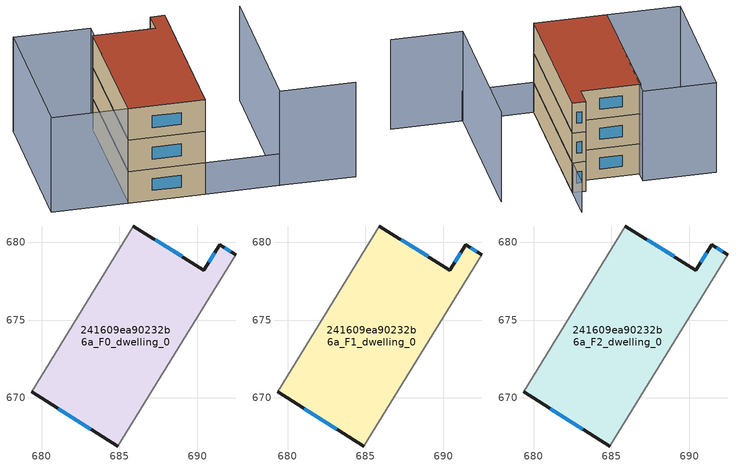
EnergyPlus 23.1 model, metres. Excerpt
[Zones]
241609ea90232b6a_F0_dwelling_0
 floor ground (EU_floor_Construction): 691.45,679.83 692.47,679.19 684.88,666.92 679.36,670.38 685.9,681.04 690.43,678.2 z0
 wall outside (EU_wall_Construction): 679.36,670.38 684.88,666.92 / 692.47,679.19 691.45,679.83 690.43,678.2 685.9,681.04 z0:3
 wall adiabatic (EU_wall_Construction): 684.88,666.92 692.47,679.19 / 685.9,681.04 679.36,670.38 z0:3
 window (EU_Window_Construction): 681.08,669.3 683.16,668 / 689.01,679.08 687.31,680.15 / 691.13,679.32 690.74,678.71 / 692.16,679.39 691.77,679.63 z0.93:2.07
241609ea90232b6a_F1_dwelling_0
 floor to 241609ea90232b6a_F0_dwelling_0 (EU_floor_Construction): 691.45,679.83 692.47,679.19 684.88,666.92 679.36,670.38 685.9,681.04 690.42,678.2 z3
 wall outside (EU_wall_Construction): 679.36,670.38 684.88,666.92 / 692.47,679.19 691.45,679.83 690.43,678.2 685.9,681.04 z3:6
 wall adiabatic (EU_wall_Construction): 684.88,666.92 692.47,679.19 / 685.9,681.04 679.36,670.38 z3:6
 window (EU_Window_Construction): 681.08,669.3 683.16,668 / 689.01,679.08 687.31,680.15 / 691.13,679.32 690.74,678.71 / 692.16,679.39 691.77,679.63 z3.93:5.07
241609ea90232b6a_F2_dwelling_0
 floor to 241609ea90232b6a_F1_dwelling_0 (EU_floor_Construction): 691.45,679.83 692.47,679.19 684.88,666.92 679.36,670.38 685.9,681.04 690.42,678.2 z6
 wall outside (EU_wall_Construction): 679.36,670.38 684.88,666.92 / 692.47,679.19 691.45,679.83 690.43,678.2 685.9,681.04 z6:9
 wall adiabatic (EU_wall_Construction): 684.88,666.92 692.47,679.19 / 685.9,681.04 679.36,670.38 z6:9
 window (EU_Window_Construction): 681.08,669.3 683.16,668 / 689.01,679.08 687.31,680.15 / 691.13,679.32 690.74,678.71 / 692.16,679.39 691.77,679.63 z6.93:8.07
 roof outside (EU_roof_Construction): 684.88,666.92 692.47,679.19 691.45,679.83 690.43,678.2 685.9,681.04 679.36,670.38 z9
shading: 695.72,660.12 690.25,663.53 / 690.25,663.53 697.95,675.87 / 679.36,670.38 673.79,673.88 / 673.79,673.88 681.11,685.54 / 681.11,685.54 686.68,682.05 / 686.68,682.05 679.36,670.38 z0:9; 690.3,663.52 684.86,666.88 / 684.86,666.88 694.28,682.11 z0:3
[Building]
EU S2 Campaign: North Axis=0; Terrain=City; Solar Distribution=FullExterior
[Site:Location]
Montreal-Trudeau.Intl.AP: Latitude=45.4667; Longitude=-73.75; Time Zone=-5; Elevation=36
[SizingPeriod:WeatherFileDays]
AnnualSizingPeriod: Begin Month=1; Begin Day of Month=1; End Month=12; End Day of Month=31; Day of Week for Start Day=Monday; Use Weather File Daylight Saving Period=No; Use Weather File Rain and Snow Indicators=No
[MATERIAL]
EU_InternalMass_Material: Roughness=MediumRough; Thickness=0.1; Conductivity=1; Density=1800; Specific Heat=900; Thermal Absorptance=0.9; Solar Absorptance=0.7; Visible Absorptance=0.7
[MATERIAL:NOMASS] Roughness=MediumRough; Thermal Absorptance=0.9; Solar Absorptance=0.7; Visible Absorptance=0.7
Name | Thermal Resistance
EU_wall_NoMass; EU_floor_NoMass | 1.36485
EU_roof_NoMass | 2.55992
[WINDOWMATERIAL:SIMPLEGLAZINGSYSTEM]
EU_Window_SimpleGlazing: UFactor=3.92339; Solar Heat Gain Coefficient=0.8; Visible Transmittance=0.8
[CONSTRUCTION]
EU_wall_Construction: EU_wall_NoMass
EU_roof_Construction: EU_roof_NoMass
EU_floor_Construction: EU_floor_NoMass
EU_Window_Construction: EU_Window_SimpleGlazing
EU_InternalMass_Construction: EU_InternalMass_Material
[ZONE] Type=1; Multiplier=1; Ceiling Height=autocalculate; Floor Area=autocalculate; Part of Total Floor Area=Yes
Name | Volume
241609ea90232b6a_F0_dwelling_0 | 252.552
241609ea90232b6a_F1_dwelling_0; 241609ea90232b6a_F2_dwelling_0 | 252.55
[INTERNALMASS] Construction=EU_InternalMass_Construction; Surface Area=84.1838
Name | Zone or ZoneList
241609ea90232b6a_F0_dwelling_0_EU_InternalMass | 241609ea90232b6a_F0_dwelling_0
241609ea90232b6a_F1_dwelling_0_EU_InternalMass | 241609ea90232b6a_F1_dwelling_0
241609ea90232b6a_F2_dwelling_0_EU_InternalMass | 241609ea90232b6a_F2_dwelling_0
[OTHEREQUIPMENT] Fuel Type=Electricity; Design Level Calculation Method=Watts/Area; Power per Zone Floor Area=1; Fraction Latent=0; Fraction Radiant=0; Fraction Lost=0; Carbon Dioxide Generation Rate=0; EndUse Subcategory=EU_Step8_InternalGains
Name | Zone or ZoneList or Space or SpaceList | Schedule
EU_Step8_InternalGain_241609ea90232b6a_F0_dwelling_0_f000 | 241609ea90232b6a_F0_dwelling_0 | EU_Step8_GainSchedule_241609ea90232b6a_F0_dwelling_0_f000
EU_Step8_InternalGain_241609ea90232b6a_F1_dwelling_0_f000 | 241609ea90232b6a_F1_dwelling_0 | EU_Step8_GainSchedule_241609ea90232b6a_F1_dwelling_0_f000
EU_Step8_InternalGain_241609ea90232b6a_F2_dwelling_0_f000 | 241609ea90232b6a_F2_dwelling_0 | EU_Step8_GainSchedule_241609ea90232b6a_F2_dwelling_0_f000
[ZONEVENTILATION:DESIGNFLOWRATE] Schedule=EU_AlwaysOn; Design Flow Rate Calculation Method=AirChanges/Hour; Air Changes per Hour=0.860309; Ventilation Type=Natural; Fan Pressure Rise=0; Fan Total Efficiency=1; Constant Term Coefficient=1; Temperature Term Coefficient=0; Velocity Term Coefficient=0; Velocity Squared Term Coefficient=0; Minimum Indoor Temperature=-100; Maximum Indoor Temperature=100; Delta Temperature=-100; Minimum Outdoor Temperature=-100; Maximum Outdoor Temperature=100; Maximum Wind Speed=40
Name | Zone or ZoneList or Space or SpaceList
EU_ConstantAir_241609ea90232b6a_F0_dwelling_0 | 241609ea90232b6a_F0_dwelling_0
EU_ConstantAir_241609ea90232b6a_F1_dwelling_0 | 241609ea90232b6a_F1_dwelling_0
EU_ConstantAir_241609ea90232b6a_F2_dwelling_0 | 241609ea90232b6a_F2_dwelling_0
[HVACTEMPLATE:THERMOSTAT] Constant Heating Setpoint=20; Constant Cooling Setpoint=50
EU_HeatOnly_241609ea90232b6a_F0_dwelling_0; EU_HeatOnly_241609ea90232b6a_F1_dwelling_0; EU_HeatOnly_241609ea90232b6a_F2_dwelling_0
[HVACTEMPLATE:ZONE:IDEALLOADSAIRSYSTEM] System Availability Schedule=EU_AlwaysOn; Maximum Heating Supply Air Temperature=50; Minimum Cooling Supply Air Temperature=13; Maximum Heating Supply Air Humidity Ratio=0.0156; Minimum Cooling Supply Air Humidity Ratio=0.0077; Heating Limit=NoLimit; Cooling Limit=NoLimit; Heating Availability Schedule=EU_AlwaysOn; Cooling Availability Schedule=EU_CoolingOff; Dehumidification Control Type=ConstantSensibleHeatRatio; Cooling Sensible Heat Ratio=0.7; Dehumidification Setpoint=60; Humidification Control Type=None; Humidification Setpoint=30; Outdoor Air Method=None; Outdoor Air Flow Rate per Person=0.00944; Outdoor Air Flow Rate per Zone Floor Area=0; Outdoor Air Flow Rate per Zone=0; Demand Controlled Ventilation Type=None; Outdoor Air Economizer Type=NoEconomizer; Heat Recovery Type=None; Sensible Heat Recovery Effectiveness=0.7; Latent Heat Recovery Effectiveness=0.65
Name | Template Thermostat
241609ea90232b6a_F0_dwelling_0 | EU_HeatOnly_241609ea90232b6a_F0_dwelling_0
241609ea90232b6a_F1_dwelling_0 | EU_HeatOnly_241609ea90232b6a_F1_dwelling_0
241609ea90232b6a_F2_dwelling_0 | EU_HeatOnly_241609ea90232b6a_F2_dwelling_0
[SIZING:ZONE] Zone Cooling Design Supply Air Temperature Input Method=SupplyAirTemperature; Zone Cooling Design Supply Air Temperature=13; Zone Heating Design Supply Air Temperature Input Method=SupplyAirTemperature; Zone Heating Design Supply Air Temperature=50; Zone Cooling Design Supply Air Humidity Ratio=0.008; Zone Heating Design Supply Air Humidity Ratio=0.008; Cooling Design Air Flow Method=DesignDay; Cooling Design Air Flow Rate=0; Cooling Minimum Air Flow per Zone Floor Area=0.000762; Cooling Minimum Air Flow=0; Cooling Minimum Air Flow Fraction=0.2; Heating Design Air Flow Method=DesignDay; Heating Design Air Flow Rate=0; Heating Maximum Air Flow per Zone Floor Area=0.002032; Heating Maximum Air Flow=0.141576; Heating Maximum Air Flow Fraction=0.3; Account for Dedicated Outdoor Air System=No; Dedicated Outdoor Air System Control Strategy=NeutralSupplyAir; Dedicated Outdoor Air Low Setpoint Temperature for Design=autosize; Dedicated Outdoor Air High Setpoint Temperature for Design=autosize; Zone Load Sizing Method=Sensible Load Only No Latent Load; Zone Latent Cooling Design Supply Air Humidity Ratio Input Method=HumidityRatioDifference; Zone Cooling Design Supply Air Humidity Ratio Difference=0.005; Zone Latent Heating Design Supply Air Humidity Ratio Input Method=HumidityRatioDifference; Zone Humidification Design Supply Air Humidity Ratio Difference=0.005
241609ea90232b6a_F0_dwelling_0; 241609ea90232b6a_F1_dwelling_0; 241609ea90232b6a_F2_dwelling_0
[SCHEDULE:CONSTANT]
Name | Hourly Value
EU_AlwaysOn | 1
EU_CoolingOff | 0
[SCHEDULE:FILE] Column Number=1; Rows to Skip at Top=0; Number of Hours of Data=8760; Column Separator=Comma; Interpolate to Timestep=No; Minutes per Item=60; Adjust Schedule for Daylight Savings=Yes
Name | File
EU_Step8_GainSchedule_241609ea90232b6a_F0_dwelling_0_f000 | ../../schedules/241609ea90232b6a/241609ea90232b6a_F0_dwelling_0_f000_gain.csv
EU_Step8_GainSchedule_241609ea90232b6a_F1_dwelling_0_f000 | ../../schedules/241609ea90232b6a/241609ea90232b6a_F1_dwelling_0_f000_gain.csv
EU_Step8_GainSchedule_241609ea90232b6a_F2_dwelling_0_f000 | ../../schedules/241609ea90232b6a/241609ea90232b6a_F2_dwelling_0_f000_gain.csv
